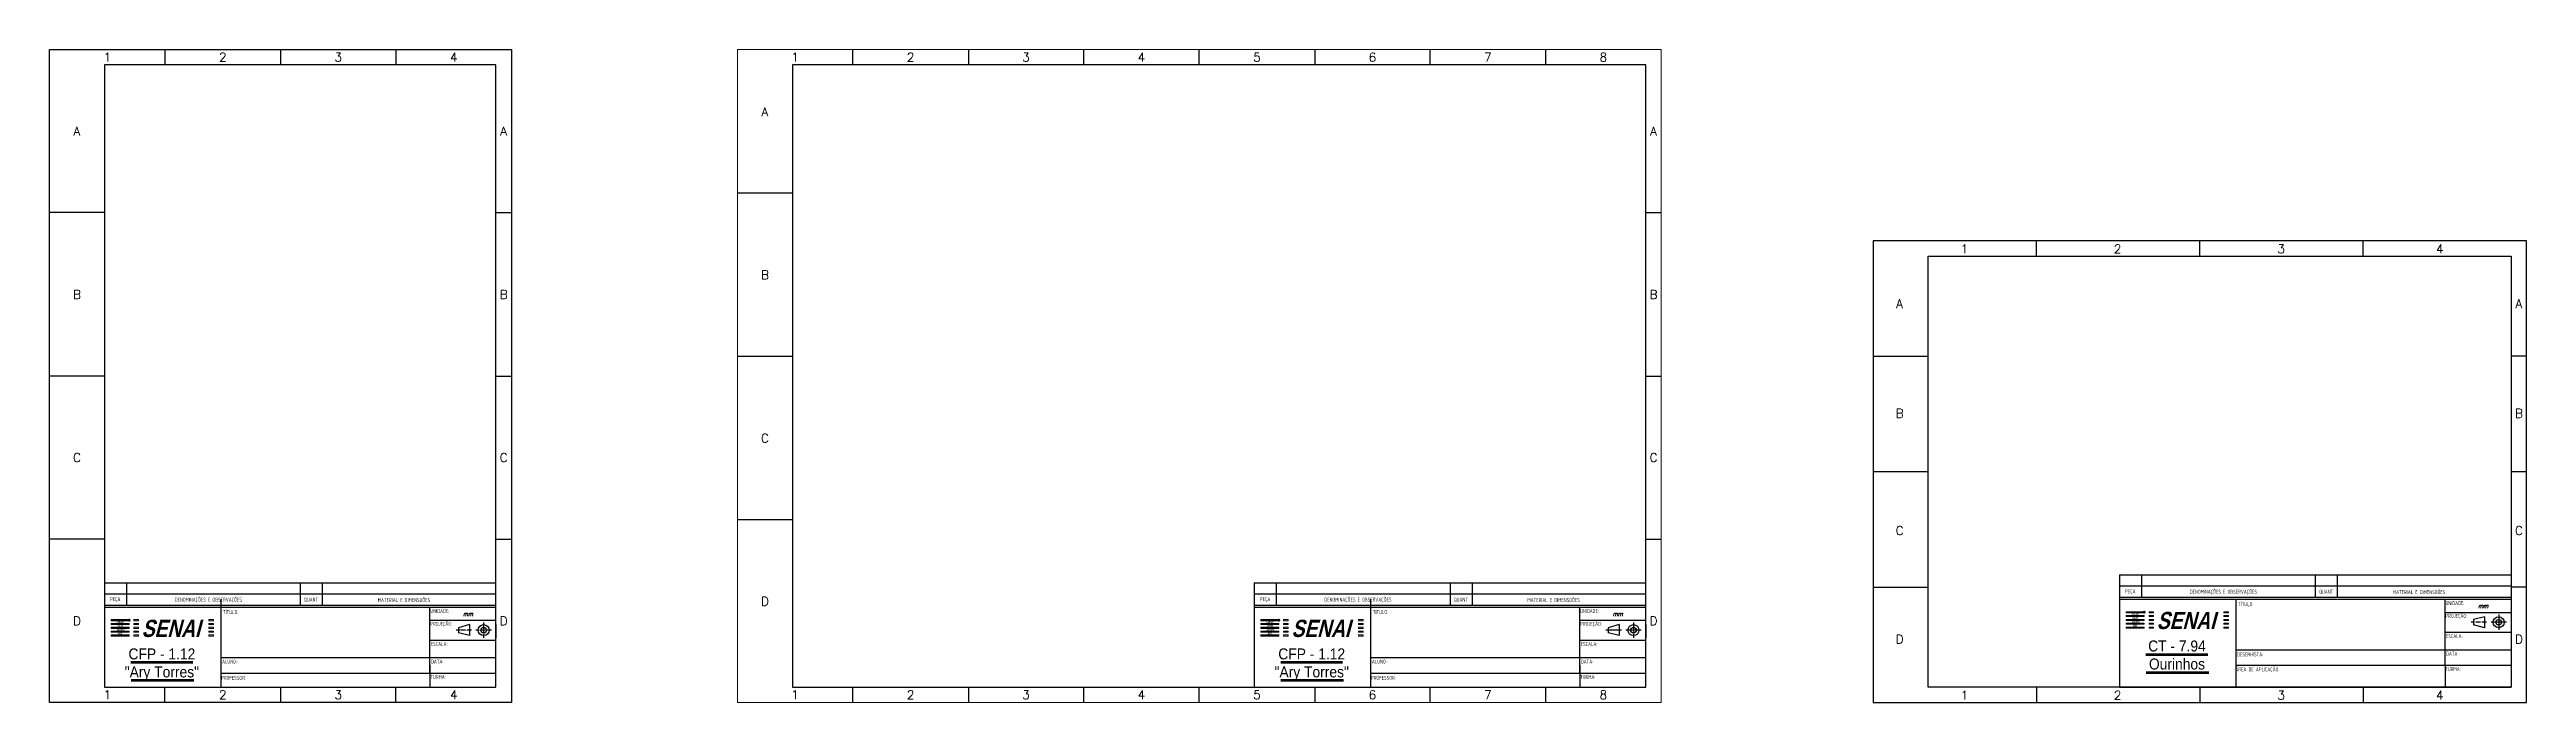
# Model space of a CAD drawing. Header units: millimetres. Extents: x 59148 to 60274, y -354 to -57.
import ezdxf
from ezdxf.enums import TextEntityAlignment as Align

# ---------------------------------------------------------------- set-up
doc = ezdxf.new("R2010")
doc.units = ezdxf.units.MM
doc.linetypes.add('CENTER', pattern=[2.71, 2.2, -0.22, 0.07, -0.22])
doc.layers.get('0').update_dxf_attribs({"color": 255, "lineweight": 100})
for name, color, linetype in [('018', 4, 'Continuous'), ('025', 3, 'Continuous'), ('050', 7, 'Continuous'), ('LCENTRO', 1, 'CENTER'), ('LEGENDA', 4, 'Continuous'), ('TEXTO', 5, 'Continuous')]:
    doc.layers.add(name, color=color, linetype=linetype)
doc.layers.add('cota', color=5, linetype='Continuous', lineweight=9)
doc.styles.add('ARIAL-VARIAVEL', font='arial.ttf', dxfattribs={"height": 10})
doc.styles.add('ISO-CP--18', font='isocp.shx', dxfattribs={"width": 0.75, "height": 1.8})
doc.styles.add('ROMANS', font='romans', dxfattribs={"height": 2.5})
doc.styles.get("Standard").update_dxf_attribs({"font": 'romans.shx', "width": 0.8, "oblique": 15})

msp = doc.modelspace()

# ---------------------------------------------------------------- hatches: boundary and pattern name
at = {"layer": 'cota'}
h = msp.add_hatch(color=7, dxfattribs=at)
h.paths.add_polyline_path([(60100.4, -313), (60092.2, -313), (60092.2, -313.5), (60100.4, -313.5)])
h.paths.add_polyline_path([(60100.4, -314.7), (60092.2, -314.7), (60092.2, -315.2), (60100.4, -315.2)])
h.paths.add_polyline_path([(60100.4, -316.5), (60092.2, -316.5), (60092.2, -317), (60100.4, -317)])
h.paths.add_polyline_path([(60100.4, -318.2), (60092.2, -318.2), (60092.2, -318.7), (60100.4, -318.7)])
h.paths.add_polyline_path([(60100.4, -320), (60092.2, -320), (60092.2, -320.5), (60100.4, -320.5)])
h = msp.add_hatch(color=7, dxfattribs=at)
h.paths.add_polyline_path([(60104.7, -313.5), (60104.7, -313), (60102.6, -313), (60102.6, -313.5)])
h.paths.add_polyline_path([(60104.7, -315.2), (60104.7, -314.7), (60102.6, -314.7), (60102.6, -315.2)])
h.paths.add_polyline_path([(60104.7, -317), (60104.7, -316.5), (60102.6, -316.5), (60102.6, -317)])
h.paths.add_polyline_path([(60104.7, -318.7), (60104.7, -318.2), (60102.6, -318.2), (60102.6, -318.7)])
h.paths.add_polyline_path([(60104.7, -320.5), (60104.7, -320), (60102.6, -320), (60102.6, -320.5)])
h.paths.add_polyline_path([(60136.6, -313), (60136.6, -313.5), (60138.7, -313.5), (60138.7, -313)])
h.paths.add_polyline_path([(60136.6, -314.7), (60136.6, -315.2), (60138.7, -315.2), (60138.7, -314.7)])
h.paths.add_polyline_path([(60136.6, -316.5), (60136.6, -317), (60138.7, -317), (60138.7, -316.5)])
h.paths.add_polyline_path([(60136.6, -318.2), (60136.6, -318.7), (60138.7, -318.7), (60138.7, -318.2)])
h.paths.add_polyline_path([(60136.6, -320), (60136.6, -320.5), (60138.7, -320.5), (60138.7, -320)])
h = msp.add_hatch(color=7, dxfattribs=at)
h.paths.add_polyline_path([(59184.2, -316.6), (59176, -316.6), (59176, -317.1), (59184.2, -317.1)])
h.paths.add_polyline_path([(59184.2, -318.3), (59176, -318.3), (59176, -318.8), (59184.2, -318.8)])
h.paths.add_polyline_path([(59184.2, -320.1), (59176, -320.1), (59176, -320.6), (59184.2, -320.6)])
h.paths.add_polyline_path([(59184.2, -321.8), (59176, -321.8), (59176, -322.3), (59184.2, -322.3)])
h.paths.add_polyline_path([(59184.2, -323.6), (59176, -323.6), (59176, -324.1), (59184.2, -324.1)])
h = msp.add_hatch(color=7, dxfattribs=at)
h.paths.add_polyline_path([(59188.5, -317.1), (59188.5, -316.6), (59186.4, -316.6), (59186.4, -317.1)])
h.paths.add_polyline_path([(59188.5, -318.8), (59188.5, -318.3), (59186.4, -318.3), (59186.4, -318.8)])
h.paths.add_polyline_path([(59188.5, -320.6), (59188.5, -320.1), (59186.4, -320.1), (59186.4, -320.6)])
h.paths.add_polyline_path([(59188.5, -322.3), (59188.5, -321.8), (59186.4, -321.8), (59186.4, -322.3)])
h.paths.add_polyline_path([(59188.5, -324.1), (59188.5, -323.6), (59186.4, -323.6), (59186.4, -324.1)])
h.paths.add_polyline_path([(59220.4, -316.6), (59220.4, -317.1), (59222.5, -317.1), (59222.5, -316.6)])
h.paths.add_polyline_path([(59220.4, -318.3), (59220.4, -318.8), (59222.5, -318.8), (59222.5, -318.3)])
h.paths.add_polyline_path([(59220.4, -320.1), (59220.4, -320.6), (59222.5, -320.6), (59222.5, -320.1)])
h.paths.add_polyline_path([(59220.4, -321.8), (59220.4, -322.3), (59222.5, -322.3), (59222.5, -321.8)])
h.paths.add_polyline_path([(59220.4, -323.6), (59220.4, -324.1), (59222.5, -324.1), (59222.5, -323.6)])
h = msp.add_hatch(color=7, dxfattribs=at)
h.paths.add_polyline_path([(59706.9, -316.6), (59698.8, -316.6), (59698.8, -317.1), (59706.9, -317.1)])
h.paths.add_polyline_path([(59706.9, -318.3), (59698.8, -318.3), (59698.8, -318.8), (59706.9, -318.8)])
h.paths.add_polyline_path([(59706.9, -320.1), (59698.8, -320.1), (59698.8, -320.6), (59706.9, -320.6)])
h.paths.add_polyline_path([(59706.9, -321.8), (59698.8, -321.8), (59698.8, -322.3), (59706.9, -322.3)])
h.paths.add_polyline_path([(59706.9, -323.6), (59698.8, -323.6), (59698.8, -324.1), (59706.9, -324.1)])
h = msp.add_hatch(color=7, dxfattribs=at)
h.paths.add_polyline_path([(59711.2, -317.1), (59711.2, -316.6), (59709.1, -316.6), (59709.1, -317.1)])
h.paths.add_polyline_path([(59711.2, -318.8), (59711.2, -318.3), (59709.1, -318.3), (59709.1, -318.8)])
h.paths.add_polyline_path([(59711.2, -320.6), (59711.2, -320.1), (59709.1, -320.1), (59709.1, -320.6)])
h.paths.add_polyline_path([(59711.2, -322.3), (59711.2, -321.8), (59709.1, -321.8), (59709.1, -322.3)])
h.paths.add_polyline_path([(59711.2, -324.1), (59711.2, -323.6), (59709.1, -323.6), (59709.1, -324.1)])
h.paths.add_polyline_path([(59743.2, -316.6), (59743.2, -317.1), (59745.3, -317.1), (59745.3, -316.6)])
h.paths.add_polyline_path([(59743.2, -318.3), (59743.2, -318.8), (59745.3, -318.8), (59745.3, -318.3)])
h.paths.add_polyline_path([(59743.2, -320.1), (59743.2, -320.6), (59745.3, -320.6), (59745.3, -320.1)])
h.paths.add_polyline_path([(59743.2, -321.8), (59743.2, -322.3), (59745.3, -322.3), (59745.3, -321.8)])
h.paths.add_polyline_path([(59743.2, -323.6), (59743.2, -324.1), (59745.3, -324.1), (59745.3, -323.6)])

# ---------------------------------------------------------------- linework, layer by layer
at = {"color": 7}
for p, q in [((59185, -336), (59213.1, -336)), ((59707.8, -336), (59735.9, -336)), ((60101.2, -332.4), (60129.3, -332.4)), ((59185.1, -344.2), (59213.6, -344.2)), ((59707.8, -344.2), (59736.4, -344.2)), ((60101.3, -340.6), (60129.8, -340.6))]:
    msp.add_line(p, q, dxfattribs=at)
for p in [(60100.4, -313.2), (59184.2, -316.8), (59706.9, -316.8)]:
    msp.add_point(p, dxfattribs=at)
at = {"layer": '025', "color": 7}
for p, q in [((60089.2, -296.2), (60089.2, -347.3)), ((59226, -347.3), (59226, -307.3)), ((59321, -340.9), (59321, -310.9)), ((59748.8, -347.3), (59748.8, -307.3)), ((59843.8, -340.9), (59843.8, -310.9)), ((60142.2, -347.3), (60142.2, -307.3)), ((60237.2, -337.3), (60237.2, -307.3)), ((60237.2, -313.3), (60267.2, -313.3)), ((59321, -316.9), (59351, -316.9)), ((59321, -325.9), (59351, -325.9)), ((59843.8, -316.9), (59873.8, -316.9)), ((59843.8, -325.9), (59873.8, -325.9)), ((60237.2, -322.3), (60267.2, -322.3)), ((59226, -333.9), (59351, -333.9)), ((59321, -337.3), (59321, -347.3)), ((59748.8, -333.9), (59873.8, -333.9)), ((59843.8, -337.3), (59843.8, -347.3)), ((60142.2, -330.3), (60267.2, -330.3)), ((60142.2, -337.3), (60237.2, -337.3)), ((60237.2, -337.3), (60237.2, -347.3)), ((60237.2, -337.3), (60267.2, -337.3)), ((59226, -340.9), (59321, -340.9)), ((59321, -340.9), (59351, -340.9)), ((59748.8, -340.9), (59843.8, -340.9)), ((59843.8, -340.9), (59873.8, -340.9))]:
    msp.add_line(p, q, dxfattribs=at)
at = {"layer": '050', "color": 7}
for p, q in [((59173, -299.8), (59351, -299.8)), ((59183, -299.8), (59183, -310)), ((59262, -299.8), (59262, -310)), ((59272, -299.8), (59272, -310)), ((59695.8, -299.8), (59873.8, -299.8)), ((59705.8, -299.8), (59705.8, -310)), ((59784.8, -299.8), (59784.8, -310)), ((59794.8, -299.8), (59794.8, -310)), ((60089.2, -296.2), (60267.2, -296.2)), ((60089.2, -301.3), (60267.2, -301.3)), ((60099.2, -296.2), (60099.2, -306.4)), ((60178.2, -296.2), (60178.2, -306.4)), ((60188.2, -296.2), (60188.2, -306.4)), ((59173, -304.9), (59351, -304.9)), ((59173, -310), (59351, -310)), ((59173, -310.9), (59351, -310.9)), ((59695.8, -304.9), (59873.8, -304.9)), ((59695.8, -310), (59873.8, -310)), ((59695.8, -310.9), (59873.8, -310.9)), ((60089.2, -306.4), (60267.2, -306.4)), ((60089.2, -307.3), (60267.2, -307.3)), ((60255.1, -315.3), (60250.1, -316.6)), ((59338.9, -318.9), (59333.9, -320.3)), ((59338.9, -323.9), (59333.9, -322.6)), ((59861.7, -318.9), (59856.7, -320.3)), ((59861.7, -323.9), (59856.7, -322.6)), ((60255.1, -320.3), (60250.1, -319))]:
    msp.add_line(p, q, dxfattribs=at)
at = {"layer": '050'}
msp.add_line((59695.8, -299.8), (59695.8, -347.3), dxfattribs=at)
msp.add_lwpolyline([(59148, -57.3), (59358, -57.3), (59358, -354.3), (59148, -354.3)], close=True, dxfattribs=at)
at = {"layer": '050', "color": 7}
for points in [[(60255.1, -315.3), (60255.1, -320.3)], [(59333.9, -320.3), (59333.9, -322.6)], [(59338.9, -318.9), (59338.9, -323.9)], [(59856.7, -320.3), (59856.7, -322.6)], [(59861.7, -318.9), (59861.7, -323.9)], [(60250.1, -316.6), (60250.1, -319)]]:
    msp.add_lwpolyline(points, dxfattribs=at)
for centre, radius in [((60261.6, -317.8), 2.5), ((59345.4, -321.4), 2.5), ((59345.4, -321.4), 1.25), ((59868.2, -321.4), 2.5), ((59868.2, -321.4), 1.25), ((60261.6, -317.8), 1.25)]:
    msp.add_circle(centre, radius, dxfattribs=at)
at = {"layer": 'cota', "color": 7}
for p, q in [((60092.2, -313.5), (60092.2, -313)), ((60092.2, -313), (60100.4, -313)), ((60100.4, -313.5), (60092.2, -313.5)), ((60092.2, -314.7), (60100.4, -314.7)), ((60092.2, -315.2), (60092.2, -314.7)), ((60100.4, -315.2), (60092.2, -315.2)), ((60100.4, -313), (60100.4, -313.5)), ((60100.4, -314.7), (60100.4, -315.2)), ((59176, -317.1), (59176, -316.6)), ((59176, -316.6), (59184.2, -316.6)), ((59184.2, -317.1), (59176, -317.1)), ((59176, -318.3), (59184.2, -318.3)), ((59176, -318.8), (59176, -318.3)), ((59184.2, -318.8), (59176, -318.8)), ((59176, -320.1), (59184.2, -320.1)), ((59176, -320.6), (59176, -320.1)), ((59184.2, -320.6), (59176, -320.6)), ((59176, -321.8), (59184.2, -321.8)), ((59176, -322.3), (59176, -321.8)), ((59184.2, -322.3), (59176, -322.3)), ((59176, -323.6), (59184.2, -323.6)), ((59176, -324.1), (59176, -323.6)), ((59184.2, -324.1), (59176, -324.1)), ((59184.2, -316.6), (59184.2, -317.1)), ((59184.2, -318.3), (59184.2, -318.8)), ((59184.2, -320.1), (59184.2, -320.6)), ((59184.2, -321.8), (59184.2, -322.3)), ((59184.2, -323.6), (59184.2, -324.1)), ((59698.8, -317.1), (59698.8, -316.6)), ((59698.8, -316.6), (59706.9, -316.6)), ((59706.9, -317.1), (59698.8, -317.1)), ((59698.8, -318.3), (59706.9, -318.3)), ((59698.8, -318.8), (59698.8, -318.3)), ((59706.9, -318.8), (59698.8, -318.8)), ((59698.8, -320.1), (59706.9, -320.1)), ((59698.8, -320.6), (59698.8, -320.1)), ((59706.9, -320.6), (59698.8, -320.6)), ((59698.8, -321.8), (59706.9, -321.8)), ((59698.8, -322.3), (59698.8, -321.8)), ((59706.9, -322.3), (59698.8, -322.3)), ((59698.8, -323.6), (59706.9, -323.6)), ((59698.8, -324.1), (59698.8, -323.6)), ((59706.9, -324.1), (59698.8, -324.1)), ((59706.9, -316.6), (59706.9, -317.1)), ((59706.9, -318.3), (59706.9, -318.8)), ((59706.9, -320.1), (59706.9, -320.6)), ((59706.9, -321.8), (59706.9, -322.3)), ((59706.9, -323.6), (59706.9, -324.1)), ((60092.2, -316.5), (60100.4, -316.5)), ((60092.2, -317), (60092.2, -316.5)), ((60100.4, -317), (60092.2, -317)), ((60092.2, -318.2), (60100.4, -318.2)), ((60092.2, -318.7), (60092.2, -318.2)), ((60100.4, -318.7), (60092.2, -318.7)), ((60092.2, -320), (60100.4, -320)), ((60092.2, -320.5), (60092.2, -320)), ((60100.4, -320.5), (60092.2, -320.5)), ((60100.4, -316.5), (60100.4, -317)), ((60100.4, -318.2), (60100.4, -318.7)), ((60100.4, -320), (60100.4, -320.5))]:
    msp.add_line(p, q, dxfattribs=at)
for points in [[(59460.8, -354.3), (59880.8, -354.3), (59880.8, -57.3), (59460.8, -57.3)], [(60102.6, -313), (60104.7, -313), (60104.7, -313.5), (60102.6, -313.5)], [(60102.6, -314.7), (60104.7, -314.7), (60104.7, -315.2), (60102.6, -315.2)], [(60136.6, -313), (60138.7, -313), (60138.7, -313.5), (60136.6, -313.5)], [(60136.6, -314.7), (60138.7, -314.7), (60138.7, -315.2), (60136.6, -315.2)], [(59186.4, -316.6), (59188.5, -316.6), (59188.5, -317.1), (59186.4, -317.1)], [(59186.4, -318.3), (59188.5, -318.3), (59188.5, -318.8), (59186.4, -318.8)], [(59186.4, -320.1), (59188.5, -320.1), (59188.5, -320.6), (59186.4, -320.6)], [(59186.4, -321.8), (59188.5, -321.8), (59188.5, -322.3), (59186.4, -322.3)], [(59186.4, -323.6), (59188.5, -323.6), (59188.5, -324.1), (59186.4, -324.1)], [(59220.4, -316.6), (59222.5, -316.6), (59222.5, -317.1), (59220.4, -317.1)], [(59220.4, -318.3), (59222.5, -318.3), (59222.5, -318.8), (59220.4, -318.8)], [(59220.4, -320.1), (59222.5, -320.1), (59222.5, -320.6), (59220.4, -320.6)], [(59220.4, -321.8), (59222.5, -321.8), (59222.5, -322.3), (59220.4, -322.3)], [(59220.4, -323.6), (59222.5, -323.6), (59222.5, -324.1), (59220.4, -324.1)], [(59709.1, -316.6), (59711.2, -316.6), (59711.2, -317.1), (59709.1, -317.1)], [(59709.1, -318.3), (59711.2, -318.3), (59711.2, -318.8), (59709.1, -318.8)], [(59709.1, -320.1), (59711.2, -320.1), (59711.2, -320.6), (59709.1, -320.6)], [(59709.1, -321.8), (59711.2, -321.8), (59711.2, -322.3), (59709.1, -322.3)], [(59709.1, -323.6), (59711.2, -323.6), (59711.2, -324.1), (59709.1, -324.1)], [(59743.2, -316.6), (59745.3, -316.6), (59745.3, -317.1), (59743.2, -317.1)], [(59743.2, -318.3), (59745.3, -318.3), (59745.3, -318.8), (59743.2, -318.8)], [(59743.2, -320.1), (59745.3, -320.1), (59745.3, -320.6), (59743.2, -320.6)], [(59743.2, -321.8), (59745.3, -321.8), (59745.3, -322.3), (59743.2, -322.3)], [(59743.2, -323.6), (59745.3, -323.6), (59745.3, -324.1), (59743.2, -324.1)], [(60102.6, -316.5), (60104.7, -316.5), (60104.7, -317), (60102.6, -317)], [(60102.6, -318.2), (60104.7, -318.2), (60104.7, -318.7), (60102.6, -318.7)], [(60102.6, -320), (60104.7, -320), (60104.7, -320.5), (60102.6, -320.5)], [(60136.6, -316.5), (60138.7, -316.5), (60138.7, -317), (60136.6, -317)], [(60136.6, -318.2), (60138.7, -318.2), (60138.7, -318.7), (60136.6, -318.7)], [(60136.6, -320), (60138.7, -320), (60138.7, -320.5), (60136.6, -320.5)]]:
    msp.add_lwpolyline(points, close=True, dxfattribs=at)
at = {"layer": 'LCENTRO', "color": 7}
for p, q in [((60261.6, -314.3), (60261.6, -321.3)), ((59339.9, -321.4), (59332.9, -321.4)), ((59348.9, -321.4), (59341.9, -321.4)), ((59345.4, -317.9), (59345.4, -324.9)), ((59862.7, -321.4), (59855.7, -321.4)), ((59871.7, -321.4), (59864.7, -321.4)), ((59868.2, -317.9), (59868.2, -324.9)), ((60256.1, -317.8), (60249.1, -317.8)), ((60265.1, -317.8), (60258.1, -317.8))]:
    msp.add_line(p, q, dxfattribs=at)
at = {"layer": 'LEGENDA', "color": 7}
for p, q in [((59173, -64.3), (59173, -347.3)), ((59351, -64.3), (59173, -64.3)), ((59200.5, -57.3), (59200.5, -64.3)), ((59253, -57.3), (59253, -64.3)), ((59305.5, -57.3), (59305.5, -64.3)), ((59351, -347.3), (59351, -64.3)), ((59873.8, -64.3), (59485.8, -64.3)), ((59485.8, -64.3), (59485.8, -347.3)), ((59513.3, -64.3), (59513.3, -57.3)), ((59618.3, -64.3), (59618.3, -57.3)), ((59670.8, -64.3), (59670.8, -57.3)), ((59775.8, -64.3), (59775.8, -57.3)), ((59828.3, -64.3), (59828.3, -57.3)), ((59873.8, -347.3), (59873.8, -64.3)), ((59485.8, -122.7), (59460.8, -122.7)), ((59173, -131.5), (59148, -131.5)), ((59351, -131.5), (59358, -131.5)), ((59873.8, -131.5), (59880.8, -131.5)), ((60274.2, -144.3), (59977.2, -144.3)), ((59977.2, -144.3), (59977.2, -354.3)), ((60051.5, -151.3), (60051.5, -144.3)), ((60125.7, -151.3), (60125.7, -144.3)), ((60200, -151.3), (60200, -144.3)), ((60274.2, -354.3), (60274.2, -144.3)), ((60002.2, -347.3), (60002.2, -151.3)), ((60002.2, -151.3), (60267.2, -151.3)), ((60267.2, -151.3), (60267.2, -347.3)), ((59485.8, -197), (59460.8, -197)), ((59977.2, -196.8), (60002.2, -196.8)), ((60274.2, -196.8), (60267.2, -196.8)), ((59173, -205.8), (59148, -205.8)), ((59351, -205.8), (59358, -205.8)), ((59873.8, -205.8), (59880.8, -205.8)), ((59977.2, -249.3), (60002.2, -249.3)), ((59173, -280), (59148, -280)), ((59351, -280), (59358, -280)), ((59485.8, -271.2), (59460.8, -271.2)), ((59873.8, -280), (59880.8, -280)), ((59977.2, -301.8), (60002.2, -301.8)), ((60274.2, -301.8), (60267.2, -301.8)), ((60267.2, -315.3), (60267.2, -321.3)), ((59351, -318.9), (59351, -324.9)), ((59873.8, -318.9), (59873.8, -324.9)), ((59173, -347.3), (59351, -347.3)), ((59200.5, -354.3), (59200.5, -347.3)), ((59305.5, -354.3), (59305.5, -347.3)), ((59485.8, -347.3), (59873.8, -347.3)), ((59513.3, -354.3), (59513.3, -347.3)), ((59618.3, -354.3), (59618.3, -347.3)), ((59670.8, -354.3), (59670.8, -347.3)), ((59695.8, -347.3), (59873.8, -347.3)), ((59775.8, -354.3), (59775.8, -347.3)), ((59828.3, -354.3), (59828.3, -347.3)), ((60267.2, -347.3), (60002.2, -347.3)), ((60051.5, -347.3), (60051.5, -354.3)), ((60089.2, -347.3), (60267.2, -347.3)), ((60125.7, -347.3), (60125.7, -354.3)), ((60200, -347.3), (60200, -354.3)), ((59977.2, -354.3), (60274.2, -354.3))]:
    msp.add_line(p, q, dxfattribs=at)
at = {"layer": 'TEXTO', "color": 7}
for p, q in [((59565.8, -57.3), (59565.8, -64.3)), ((59723.3, -57.3), (59723.3, -64.3)), ((60267.2, -249.3), (60274.2, -249.3)), ((59253, -347.3), (59253, -354.3)), ((59565.8, -347.3), (59565.8, -354.3)), ((59723.3, -347.3), (59723.3, -354.3))]:
    msp.add_line(p, q, dxfattribs=at)

# ---------------------------------------------------------------- texts
at = {"layer": '018', "color": 7, "style": 'ISO-CP--18', "width": 0.75}
for s, p in [('PEÇA', (60094.1, -303.9)), ('DENOMINAÇÕES E OBSERVAÇÕES', (60136.4, -303.9)), ('QUANT', (60183.1, -303.9)), ('MATERIAL E DIMENSOÕES', (60225.4, -303.9)), ('PEÇA', (59177.9, -307.5)), ('DENOMINAÇÕES E OBSERVAÇÕES', (59220.2, -307.5)), ('TÍTULO:', (59230.4, -312.9)), ('QUANT', (59266.9, -307.5)), ('MATERIAL E DIMENSOÕES', (59309.2, -307.5)), ('UNIDADE:', (59325.5, -312.7)), ('PEÇA', (59700.7, -307.5)), ('DENOMINAÇÕES E OBSERVAÇÕES', (59742.9, -307.5)), ('TÍTULO:', (59753.2, -312.9)), ('QUANT', (59789.7, -307.5)), ('MATERIAL E DIMENSOÕES', (59831.9, -307.5)), ('UNIDADE:', (59848.2, -312.7)), ('TÍTULO:', (60146.6, -309.3)), ('UNIDADE:', (60241.7, -309.1)), ('PROJEÇÃO:', (60242.3, -314.9)), ('PROJEÇÃO:', (59326.1, -318.5)), ('PROJEÇÃO:', (59848.9, -318.5)), ('ESCALA:', (60241.4, -324.1)), ('ALUNO::', (59230.1, -335.7)), ('ESCALA:', (59325.2, -327.7)), ('DATA:', (59324.3, -335.7)), ('ALUNO::', (59752.9, -335.7)), ('DATA:', (59847.1, -335.7)), ('ESCALA:', (59848, -327.7)), ('DESENHISTA:', (60148.6, -332.4)), ('ÁREA DE APLICAÇÃO:', (60151.9, -339.1)), ('DATA:', (60240.5, -332.1)), ('PROFESSOR:', (59231.7, -343.1)), ('TURMA:', (59324.7, -342.7)), ('PROFESSOR:', (59754.5, -343.1)), ('TURMA:', (59847.4, -342.7)), ('TURMA:', (60240.8, -339.1))]:
    msp.add_text(s, height=1.8, dxfattribs=at).set_placement(p, align=Align.MIDDLE)
at = {"layer": '025', "color": 7, "style": 'ARIAL-VARIAVEL', "width": 0.9}
for s, p in [('CT - 7.94', (60115.3, -326.1)), ('CFP - 1.12', (59199.1, -329.7)), ('CFP - 1.12', (59721.9, -329.7)), ('Ourinhos', (60115.3, -334.3)), ('"Ary Torres"', (59199.1, -337.9)), ('"Ary Torres"', (59721.9, -337.9))]:
    msp.add_text(s, height=5, dxfattribs=at).set_placement(p, align=Align.TOP_CENTER)
at = {"layer": 'cota', "color": 7, "char_height": 2, "attachment_point": 5}
for insert in [(59338.3, -314), (59861.1, -314), (60254.5, -310.4)]:
    msp.add_mtext('mm', dxfattribs=dict(at, insert=insert))
at = {"layer": 'cota', "color": 7, "char_height": 1, "width": 12.975, "attachment_point": 1}
for s, insert in [('{\\fTechnicBold|b1|i0|c2|p2;FIESP}', (60094.6, -313.6)), ('{\\fTechnicBold|b1|i0|c2|p2;SESI}', (60094.9, -315.3)), ('{\\fTechnicBold|b1|i0|c2|p2;FIESP}', (59178.4, -317.2)), ('{\\fTechnicBold|b1|i0|c2|p2;SENAI}', (59178.5, -320.6)), ('{\\fTechnicBold|b1|i0|c2|p2;SESI}', (59178.7, -318.9)), ('{\\fTechnicBold|b1|i0|c2|p2;IRS}', (59179, -322.4)), ('{\\fTechnicBold|b1|i0|c2|p2;FIESP}', (59701.2, -317.2)), ('{\\fTechnicBold|b1|i0|c2|p2;SENAI}', (59701.3, -320.6)), ('{\\fTechnicBold|b1|i0|c2|p2;SESI}', (59701.5, -318.9)), ('{\\fTechnicBold|b1|i0|c2|p2;IRS}', (59701.8, -322.4)), ('{\\fTechnicBold|b1|i0|c2|p2;SENAI}', (60094.7, -317)), ('{\\fTechnicBold|b1|i0|c2|p2;IRS}', (60095.2, -318.8))]:
    msp.add_mtext(s, dxfattribs=dict(at, insert=insert))
at = {"layer": 'cota', "color": 7, "char_height": 7.8, "attachment_point": 1}
for insert in [(60106.1, -313.1), (59189.9, -316.7), (59712.7, -316.7)]:
    msp.add_mtext_dynamic_manual_height_columns('{\\fArial|b1|i0|c0|p34;SENAI}', width=56.915, gutter_width=12.5, heights=[0], dxfattribs=dict(at, insert=insert))
at = {"layer": 'LEGENDA', "color": 7, "style": 'ROMANS'}
for s, p in [('1', (59174.3, -60.8)), ('2', (59226.8, -60.8)), ('3', (59279.3, -60.8)), ('4', (59331.8, -60.8)), ('1', (59487, -60.8)), ('3', (59592, -60.8)), ('4', (59644.5, -60.8)), ('6', (59749.5, -60.8)), ('7', (59802, -60.8)), ('8', (59854.5, -60.8)), ('A', (59473.3, -85.6)), ('A', (59160.5, -94.4)), ('A', (59354.5, -94.4)), ('A', (59877.3, -94.4)), ('1', (60018.7, -148)), ('2', (60088.3, -148)), ('3', (60162.7, -148)), ('4', (60234.8, -148)), ('B', (59160.5, -168.7)), ('B', (59354.5, -168.7)), ('B', (59473.3, -159.8)), ('B', (59877.3, -168.7)), ('A', (59989.2, -172.9)), ('A', (60270.8, -172.9)), ('B', (59989.2, -222.8)), ('B', (60270.8, -222.8)), ('C', (59473.3, -234.1)), ('C', (59160.5, -242.9)), ('C', (59354.5, -242.9)), ('C', (59877.3, -242.9)), ('C', (59989.2, -276.1)), ('C', (60270.8, -276.1)), ('D', (59160.5, -317.2)), ('D', (59354.5, -317.2)), ('D', (59473.3, -308.3)), ('D', (59877.3, -317.2)), ('D', (59989.2, -325.5)), ('D', (60270.8, -325.5)), ('1', (59174.3, -350.8)), ('3', (59279.3, -350.8)), ('4', (59331.8, -350.8)), ('1', (59487, -350.8)), ('3', (59592, -350.8)), ('4', (59644.5, -350.8)), ('6', (59749.5, -350.8)), ('7', (59802, -350.8)), ('8', (59854.5, -350.8)), ('1', (60018.7, -351)), ('2', (60088.3, -351)), ('3', (60162.7, -351)), ('4', (60234.8, -351))]:
    msp.add_text(s, height=4, dxfattribs=at).set_placement(p, align=Align.MIDDLE_CENTER)
at = {"layer": 'TEXTO', "color": 7, "style": 'ROMANS'}
for s, p in [('2', (59539.5, -60.8)), ('5', (59697, -60.8)), ('2', (59226.8, -350.8)), ('2', (59539.5, -350.8)), ('5', (59697, -350.8))]:
    msp.add_text(s, height=4, dxfattribs=at).set_placement(p, align=Align.MIDDLE_CENTER)

doc.saveas('drawing.dxf')
